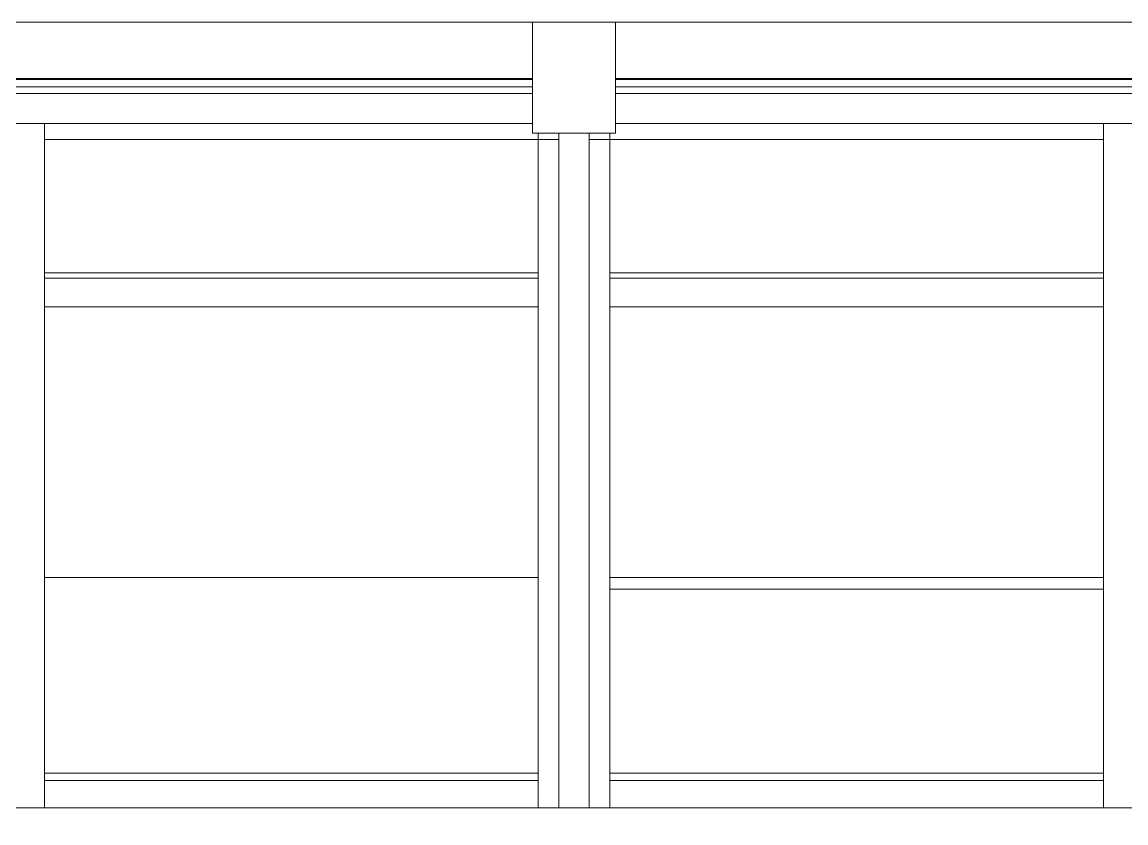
# Model space of a CAD drawing. Header units: inches. Extents: x 20230 to 40520, y -638 to 835.
# Drawn here: x 29151.2 to 29224.5, y 97 to 150.2 of the extents above; entities that cross this region are included whole.
import ezdxf

# ---------------------------------------------------------------- set-up
doc = ezdxf.new("R2010")
doc.units = ezdxf.units.IN
doc.header["$MEASUREMENT"] = 0
for name, color, linetype, lineweight in [('A-GLAZ-CWMG', 51, 'Continuous', 9), ('A-ROOF-OTLN', 132, 'Continuous', 9), ('I-WALL', 2, 'Continuous', 9), ('M-HVAC-DUCT', 70, 'Continuous', 9), ('S-BEAM', 12, 'Continuous', 9)]:
    doc.layers.add(name, color=color, linetype=linetype, lineweight=lineweight)

# ---------------------------------------------------------------- blocks, each defined once
blk = doc.blocks.new('Girt_C - 8_D-1472944-Elevation - South')
at = {"layer": 'S-BEAM'}
for p, q in [((26090.453, 100.302), (26123.265, 100.302)), ((26123.265, 99.82), (26090.453, 99.82)), ((26128.015, 100.302), (26160.828, 100.302)), ((26160.828, 99.82), (26128.015, 99.82))]:
    blk.add_line(p, q, dxfattribs=at)
blk = doc.blocks.new('Rectangular Mullion - Exterior 2_ x 4_5_-V29-Elevation - South')
at = {"layer": 'A-GLAZ-CWMG'}
for p, q in [((26074.64, 145.5), (26053.265, 145.5)), ((26089.453, 145.5), (26080.14, 145.5)), ((26053.265, 143.5), (26074.64, 143.5)), ((26080.14, 143.5), (26089.453, 143.5))]:
    blk.add_line(p, q, dxfattribs=at)
blk = doc.blocks.new('Rectangular Mullion - Exterior 2_ x 4_5_-V30-Elevation - South')
at = {"layer": 'A-GLAZ-CWMG'}
for p, q in [((26122.89, 145.5), (26089.453, 145.5)), ((26089.453, 143.5), (26122.89, 143.5))]:
    blk.add_line(p, q, dxfattribs=at)
blk = doc.blocks.new('Rectangular Mullion - Exterior 2_ x 4_5_-V31-Elevation - South')
at = {"layer": 'A-GLAZ-CWMG'}
for p, q in [((26161.828, 145.5), (26128.39, 145.5)), ((26128.39, 143.5), (26161.828, 143.5))]:
    blk.add_line(p, q, dxfattribs=at)
blk = doc.blocks.new('Rectangular Mullion - Exterior 2_ x 4_5_-1135276-Elevation - South')
at = {"layer": 'A-GLAZ-CWMG'}
for p, q in [((26026.39, 145.5), (26017.078, 145.5)), ((26053.265, 145.5), (26031.89, 145.5)), ((26017.078, 143.5), (26026.39, 143.5)), ((26031.89, 143.5), (26053.265, 143.5))]:
    blk.add_line(p, q, dxfattribs=at)
blk = doc.blocks.new('Rectangular Mullion - Exterior 2_ x 4_5_-1135281-Elevation - South')
at = {"layer": 'A-GLAZ-CWMG'}
for p, q in [((26053.265, 98), (26017.078, 98)), ((26017.078, 96), (26053.265, 96))]:
    blk.add_line(p, q, dxfattribs=at)
blk = doc.blocks.new('Rectangular Mullion - Exterior 2_ x 4_5_-1142344-Elevation - South')
at = {"layer": 'A-GLAZ-CWMG'}
for p, q in [((26016.078, 143.5), (26018.078, 143.5)), ((26016.078, 143.5), (26016.078, 98)), ((26018.078, 98), (26018.078, 143.5)), ((26018.078, 98), (26016.078, 98))]:
    blk.add_line(p, q, dxfattribs=at)
blk = doc.blocks.new('Rectangular Mullion - Exterior 2_ x 4_5_-V32-Elevation - South')
at = {"layer": 'A-GLAZ-CWMG'}
for p, q in [((26124.64, 142.857), (26124.64, 98)), ((26126.64, 98), (26126.64, 142.857)), ((26126.64, 98), (26124.64, 98))]:
    blk.add_line(p, q, dxfattribs=at)
blk = doc.blocks.new('W-Wide Flange - W12X19-1472862-Elevation - South')
at = {"layer": 'S-BEAM'}
for p, q in [((26090.453, 133.577), (26123.265, 133.577)), ((26128.015, 133.577), (26160.828, 133.577)), ((26123.265, 133.227), (26090.453, 133.227)), ((26160.828, 133.227), (26128.015, 133.227))]:
    blk.add_line(p, q, dxfattribs=at)
blk = doc.blocks.new('Dimension Lumber - 5_5 x 7_5 Glulam-1403167-Elevation - South')
at = {"layer": 'S-BEAM'}
for p, q in [((25978.14, 150.247), (25978.14, 142.857)), ((25983.64, 142.857), (25983.64, 150.247)), ((25978.14, 142.857), (25983.64, 142.857))]:
    blk.add_line(p, q, dxfattribs=at)
blk = doc.blocks.new('Girt_C - 8_D-1472945-Elevation - South')
at = {"layer": 'S-BEAM'}
for p, q in [((26080.14, 146.42), (26122.89, 146.42)), ((26128.39, 146.42), (26171.14, 146.42)), ((26122.89, 145.938), (26080.14, 145.938)), ((26171.14, 145.938), (26128.39, 145.938)), ((26090.453, 142.438), (26124.64, 142.438)), ((26126.64, 142.438), (26160.828, 142.438))]:
    blk.add_line(p, q, dxfattribs=at)

msp = doc.modelspace()

# ---------------------------------------------------------------- linework, layer by layer
at = {"layer": 'A-ROOF-OTLN'}
msp.add_line((29019.095, 150.247), (29356.595, 150.247), dxfattribs=at)
at = {"layer": 'I-WALL'}
for p, q in [((29142.345, 146.5), (29185.095, 146.5)), ((29190.595, 146.5), (29233.345, 146.5)), ((29185.47, 98), (29185.47, 142.857)), ((29190.22, 142.857), (29190.22, 98))]:
    msp.add_line(p, q, dxfattribs=at)
at = {"layer": 'M-HVAC-DUCT'}
for p, q in [((29152.658, 131.32), (29185.47, 131.32)), ((29190.22, 131.32), (29223.033, 131.32)), ((29185.47, 113.32), (29152.658, 113.32)), ((29223.033, 113.32), (29190.22, 113.32)), ((29190.22, 112.551), (29223.033, 112.551))]:
    msp.add_line(p, q, dxfattribs=at)

# ---------------------------------------------------------------- block references
at = {"layer": 'A-GLAZ-CWMG'}
for name, p in [('Rectangular Mullion - Exterior 2_ x 4_5_-V29-Elevation - South', (3062.205, 0)), ('Rectangular Mullion - Exterior 2_ x 4_5_-V30-Elevation - South', (3062.205, 0)), ('Rectangular Mullion - Exterior 2_ x 4_5_-V31-Elevation - South', (3062.205, 0)), ('Rectangular Mullion - Exterior 2_ x 4_5_-1135276-Elevation - South', (3206.955, 0)), ('Rectangular Mullion - Exterior 2_ x 4_5_-1142344-Elevation - South', (3134.58, 0)), ('Rectangular Mullion - Exterior 2_ x 4_5_-1142344-Elevation - South', (3206.955, 0)), ('Rectangular Mullion - Exterior 2_ x 4_5_-V32-Elevation - South', (3062.205, 0)), ('Rectangular Mullion - Exterior 2_ x 4_5_-1135281-Elevation - South', (3098.393, 0)), ('Rectangular Mullion - Exterior 2_ x 4_5_-1135281-Elevation - South', (3134.58, 0)), ('Rectangular Mullion - Exterior 2_ x 4_5_-1135281-Elevation - South', (3170.768, 0)), ('Rectangular Mullion - Exterior 2_ x 4_5_-1135281-Elevation - South', (3206.955, 0))]:
    msp.add_blockref(name, p, dxfattribs=at)
at = {"layer": 'S-BEAM'}
for name, p in [('Dimension Lumber - 5_5 x 7_5 Glulam-1403167-Elevation - South', (3206.955, 0)), ('Girt_C - 8_D-1472945-Elevation - South', (3062.205, 0)), ('W-Wide Flange - W12X19-1472862-Elevation - South', (3062.205, 0)), ('Girt_C - 8_D-1472944-Elevation - South', (3062.205, 0))]:
    msp.add_blockref(name, p, dxfattribs=at)

doc.saveas('drawing.dxf')
